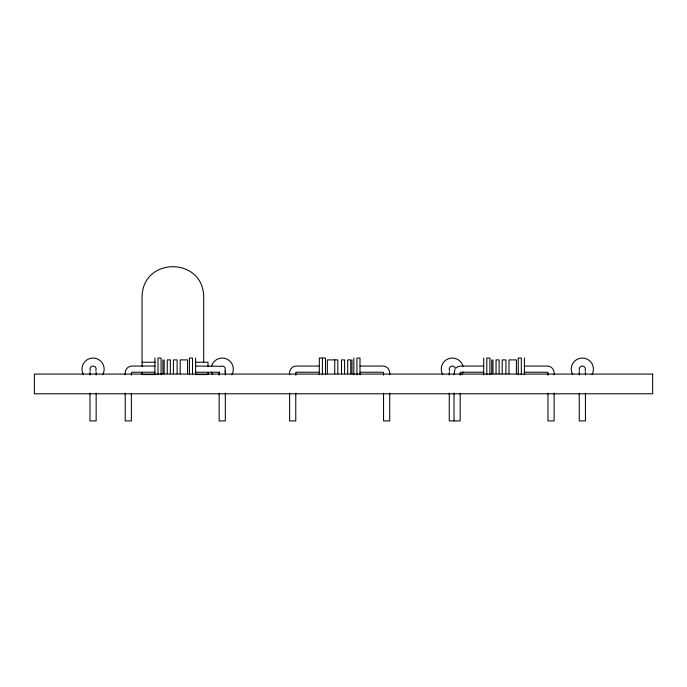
<?xml version="1.0" encoding="UTF-8"?>
<svg xmlns="http://www.w3.org/2000/svg" width="687" height="687" viewBox="0 0 687 687"><rect width="100%" height="100%" fill="white"/><g stroke="black" fill="none" stroke-linecap="round" stroke-linejoin="round"><path stroke-width="1.03" d="M131.423 372.689L132.196 372.225L154.918 372.225M295.822 372.689L296.595 372.225L319.318 372.225M454.897 369.434L454.013 374.784M460.221 372.689L460.994 372.225L483.717 372.225M455.979 368.026L457.387 366.944L460.591 366.059L483.717 366.059M142.063 362.238L155.339 362.238M195.649 362.238L208.015 362.238L208.015 366.351M154.918 366.059L131.792 366.059C127.361 366.068 124.459 370.654 125.214 374.784M195.606 366.059L220.295 366.265M319.318 366.059L296.191 366.059C291.76 366.068 288.858 370.654 289.613 374.784M360.005 366.059L383.14 366.059C387.571 366.068 390.474 370.654 389.718 374.784M524.404 366.059L547.539 366.059C551.97 366.068 554.873 370.654 554.117 374.784M195.606 372.225L218.337 372.225L219.11 372.689M360.005 372.225L382.736 372.225L383.509 372.689M524.404 372.225L547.135 372.225L547.908 372.689M155.314 374.57L142.063 374.57L142.063 372.509M195.649 374.57L208.015 374.57L208.015 372.509M225.113 371.083L225.319 372.637M585.427 371.89L585.427 374.982M585.427 393.144L585.427 420.925L579.261 420.925L579.261 393.144M579.261 370.98L579.261 374.973M554.117 393.024L554.117 420.925L547.951 420.925L547.951 393.256M547.951 373.041L547.951 375.171M524.404 358.047L524.404 374.69M521.321 374.69L521.321 358.047L518.238 358.047L518.238 374.69M516.392 373.762L516.392 359.894L508.99 359.894L508.99 373.762M505.915 373.762L505.915 359.894L502.214 359.894L502.214 373.762M499.131 373.762L499.131 359.894L496.048 359.894L496.048 373.762M492.965 359.894L492.965 373.762M491.737 359.894L491.737 373.762M489.883 374.69L489.883 358.047L486.8 358.047L486.8 374.69M483.717 358.047L483.717 374.69M460.17 373.041L460.17 375.171M460.17 393.256L460.17 420.925L449.255 420.925L449.255 393.144M454.013 393.024L454.013 420.925M449.255 371.882L449.255 374.973M389.718 393.024L389.718 420.925L383.552 420.925L383.552 393.256M383.552 373.041L383.552 375.171M360.005 374.69L360.005 358.047L356.922 358.047L356.922 374.69M353.839 358.047L353.839 374.69M351.993 359.894L351.993 373.762M350.756 373.762L350.756 359.894L347.674 359.894L347.674 373.762M344.591 373.762L344.591 359.894L341.516 359.894L341.516 373.762M337.815 373.762L337.815 359.894L327.338 359.894L327.338 373.762M334.732 359.894L334.732 373.762M325.483 374.69L325.483 358.047L319.318 358.047L319.318 374.69M322.401 358.047L322.401 374.69M295.771 373.041L295.771 375.171M295.771 393.256L295.771 420.925L289.613 420.925L289.613 393.024M225.319 371.882L225.319 374.982M225.319 393.024L225.319 420.925L219.153 420.925L219.153 393.144M219.153 371.882L219.153 375.171M203.704 362.238L203.704 296.896C203.223 256.646 142.535 256.646 142.063 296.896L142.063 366.351M195.606 358.047L195.606 374.69M192.523 374.69L192.523 358.047L189.44 358.047L189.44 374.69M187.594 373.762L187.594 359.894L180.192 359.894L180.192 373.762M177.109 373.762L177.109 359.894L173.416 359.894L173.416 373.762M170.333 373.762L170.333 359.894L167.25 359.894L167.25 373.762M164.167 359.894L164.167 373.762M162.939 359.894L162.939 373.762M161.084 374.69L161.084 358.047L158.001 358.047L158.001 374.69M154.918 358.047L154.918 374.69M131.372 373.041L131.372 375.171M131.372 393.256L131.372 420.925L125.214 420.925L125.214 393.024M96.154 371.882L96.154 374.982M96.154 393.144L96.154 420.925L89.988 420.925L89.988 393.144M89.988 371.882L89.988 374.982M572.735 374.69A11.095 11.095 0 0 1 582.344 358.047A11.095 11.095 0 0 1 591.954 374.69M579.364 369.924A3.083 3.083 0 0 1 582.765 366.094A3.083 3.083 0 0 1 585.006 370.697M83.462 374.69A11.095 11.095 0 0 1 93.071 358.047A11.095 11.095 0 0 1 102.681 374.69M90.401 370.688A3.083 3.083 0 0 1 93.071 366.059A3.083 3.083 0 0 1 95.742 370.688M211.519 366.274A11.095 11.095 0 0 1 226.478 358.889A11.095 11.095 0 0 1 231.845 374.69M212.626 374.69A11.095 11.095 0 0 1 211.519 372.019M220.69 366.472A3.083 3.083 0 0 1 224.907 370.688M463.055 372.019A11.095 11.095 0 0 1 461.947 374.69M442.729 374.69A11.095 11.095 0 0 1 448.087 358.889A11.095 11.095 0 0 1 463.055 366.274M449.659 370.671A3.083 3.083 0 0 1 451.17 366.291A3.083 3.083 0 0 1 455.318 368.361M652.65 374.072L34.35 374.072L34.35 393.797L652.65 393.797L652.65 374.072"/></g></svg>
